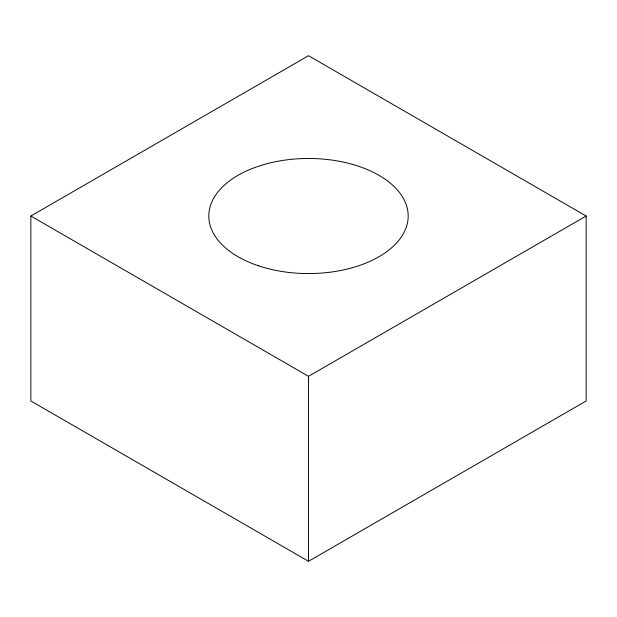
<?xml version="1.0" encoding="UTF-8"?>
<svg xmlns="http://www.w3.org/2000/svg" width="617" height="617" viewBox="0 0 617 617"><rect width="100%" height="100%" fill="white"/><g stroke="black" fill="none" stroke-linecap="round" stroke-linejoin="round"><path stroke-width="0.93" d="M30.85 216.019L308.5 55.715L586.15 216.019L586.15 400.981L308.5 561.285L30.85 400.981L30.85 216.019L308.5 376.316L586.15 216.019M308.5 376.316L308.5 561.285M258.662 265.858A99.676 57.543 0 0 0 408.176 216.019A99.676 57.543 0 0 0 258.662 166.181A99.676 57.543 0 0 0 258.662 265.858"/></g></svg>
